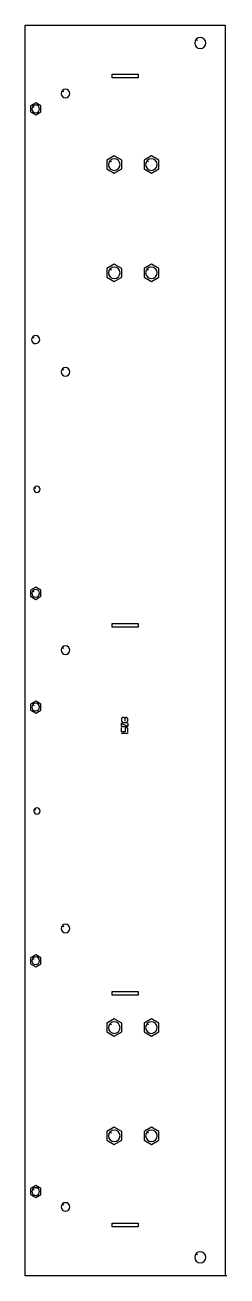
# Model space of a CAD drawing. Extents: x 1164 to 1489, y 188 to 2210.
import ezdxf

# ---------------------------------------------------------------- set-up
doc = ezdxf.new("R2010")
doc.units = 0

msp = doc.modelspace()

# ---------------------------------------------------------------- linework, layer by layer
for p, q in [((1163.95, 188.05), (1163.95, 2210.15)), ((1163.95, 2210.15), (1486.29, 2210.15)), ((1486.29, 2210.15), (1486.29, 188.1)), ((1441.97, 2185.31), (1439.88, 2187.39)), ((1304.17, 2127.6), (1304.17, 2130.55)), ((1304.17, 2130.55), (1346.07, 2130.55)), ((1304.17, 2124.65), (1304.17, 2127.6)), ((1346.07, 2124.65), (1304.17, 2124.65)), ((1346.07, 2130.55), (1346.07, 2124.65)), ((1226.14, 2102.39), (1224.05, 2104.48)), ((1181, 2084.41), (1172.5, 2079.51)), ((1189.5, 2079.51), (1181, 2084.41)), ((1172.5, 2079.51), (1172.5, 2069.69)), ((1172.5, 2069.69), (1181, 2064.79)), ((1178.67, 2076.86), (1176.58, 2078.95)), ((1181, 2064.79), (1189.5, 2069.69)), ((1189.5, 2069.69), (1189.5, 2079.51)), ((1307.62, 1998.46), (1295.62, 1991.53)), ((1295.62, 1991.53), (1295.62, 1977.67)), ((1303.03, 1989.13), (1300.94, 1991.21)), ((1319.62, 1991.53), (1307.62, 1998.46)), ((1319.62, 1977.67), (1319.62, 1991.53)), ((1367.62, 1998.46), (1355.62, 1991.53)), ((1355.62, 1991.53), (1355.62, 1977.67)), ((1363.03, 1989.13), (1360.94, 1991.21)), ((1379.62, 1991.53), (1367.62, 1998.46)), ((1379.62, 1977.67), (1379.62, 1991.53)), ((1295.62, 1977.67), (1307.62, 1970.74)), ((1307.62, 1970.74), (1319.62, 1977.67)), ((1355.62, 1977.67), (1367.62, 1970.74)), ((1367.62, 1970.74), (1379.62, 1977.67)), ((1307.62, 1823.46), (1295.62, 1816.53)), ((1319.62, 1816.53), (1307.62, 1823.46)), ((1367.62, 1823.46), (1355.62, 1816.53)), ((1379.62, 1816.53), (1367.62, 1823.46)), ((1295.62, 1816.53), (1295.62, 1802.67)), ((1295.62, 1802.67), (1307.62, 1795.74)), ((1303.03, 1814.13), (1300.94, 1816.21)), ((1307.62, 1795.74), (1319.62, 1802.67)), ((1319.62, 1802.67), (1319.62, 1816.53)), ((1355.62, 1816.53), (1355.62, 1802.67)), ((1355.62, 1802.67), (1367.62, 1795.74)), ((1363.03, 1814.13), (1360.94, 1816.21)), ((1367.62, 1795.74), (1379.62, 1802.67)), ((1379.62, 1802.67), (1379.62, 1816.53)), ((1178.49, 1704.04), (1176.4, 1706.13)), ((1226.14, 1652.39), (1224.05, 1654.48)), ((1181.48, 1461.05), (1179.39, 1463.14)), ((1181, 1301.41), (1172.5, 1296.51)), ((1172.5, 1296.51), (1172.5, 1286.69)), ((1178.67, 1293.86), (1176.58, 1295.95)), ((1189.5, 1296.51), (1181, 1301.41)), ((1189.5, 1286.69), (1189.5, 1296.51)), ((1172.5, 1286.69), (1181, 1281.79)), ((1181, 1281.79), (1189.5, 1286.69)), ((1304.17, 1239.6), (1304.17, 1242.55)), ((1304.17, 1242.55), (1346.07, 1242.55)), ((1304.17, 1236.65), (1304.17, 1239.6)), ((1346.07, 1236.65), (1304.17, 1236.65)), ((1346.07, 1242.55), (1346.07, 1236.65)), ((1226.14, 1202.39), (1224.05, 1204.48)), ((1181, 1117.41), (1172.5, 1112.51)), ((1172.5, 1112.51), (1172.5, 1102.69)), ((1189.5, 1112.51), (1181, 1117.41)), ((1189.5, 1102.69), (1189.5, 1112.51)), ((1172.5, 1102.69), (1181, 1097.79)), ((1178.67, 1109.86), (1176.58, 1111.95)), ((1181, 1097.79), (1189.5, 1102.69)), ((1320.77, 1090.63), (1319.35, 1089.2)), ((1319.35, 1089.2), (1319.35, 1084.92)), ((1319.35, 1084.92), (1320.77, 1083.49)), ((1319.35, 1081.17), (1320.77, 1082.6)), ((1319.35, 1081.17), (1329.35, 1076.88)), ((1319.35, 1076.88), (1319.35, 1081.17)), ((1320.77, 1075.45), (1319.35, 1076.88)), ((1319.35, 1067.42), (1319.35, 1074.56)), ((1323.63, 1090.63), (1320.77, 1090.63)), ((1320.77, 1082.6), (1327.92, 1082.6)), ((1327.92, 1075.45), (1320.77, 1075.45)), ((1325.06, 1089.2), (1323.63, 1090.63)), ((1326.49, 1090.63), (1325.06, 1089.2)), ((1325.06, 1084.92), (1325.06, 1089.2)), ((1326.49, 1074.56), (1325.06, 1073.13)), ((1325.06, 1073.13), (1325.06, 1067.42)), ((1327.92, 1090.63), (1326.49, 1090.63)), ((1327.92, 1074.56), (1326.49, 1074.56)), ((1329.35, 1089.2), (1327.92, 1090.63)), ((1327.92, 1083.49), (1329.35, 1084.92)), ((1327.92, 1082.6), (1329.35, 1081.17)), ((1329.35, 1076.88), (1327.92, 1075.45)), ((1329.35, 1073.13), (1327.92, 1074.56)), ((1329.35, 1084.92), (1329.35, 1089.2)), ((1329.35, 1081.17), (1329.35, 1076.88)), ((1329.35, 1067.42), (1329.35, 1073.13)), ((1325.06, 1067.42), (1319.35, 1067.42)), ((1320.37, 1064.48), (1319.35, 1065.5)), ((1319.35, 1065.5), (1329.35, 1065.5)), ((1329.35, 1064.48), (1329.35, 1066.53)), ((1181.48, 941.05), (1179.39, 943.14)), ((1226.14, 752.39), (1224.05, 754.48)), ((1181, 707.41), (1172.5, 702.51)), ((1172.5, 702.51), (1172.5, 692.69)), ((1172.5, 692.69), (1181, 687.79)), ((1178.67, 699.86), (1176.58, 701.95)), ((1189.5, 702.51), (1181, 707.41)), ((1181, 687.79), (1189.5, 692.69)), ((1189.5, 692.69), (1189.5, 702.51)), ((1304.17, 645.1), (1304.17, 648.05)), ((1304.17, 648.05), (1346.07, 648.05)), ((1346.07, 648.05), (1346.07, 642.15)), ((1304.17, 642.15), (1304.17, 645.1)), ((1346.07, 642.15), (1304.17, 642.15)), ((1307.62, 603.46), (1295.62, 596.53)), ((1295.62, 596.53), (1295.62, 582.67)), ((1303.03, 594.13), (1300.94, 596.21)), ((1319.62, 596.53), (1307.62, 603.46)), ((1319.62, 582.67), (1319.62, 596.53)), ((1367.62, 603.46), (1355.62, 596.53)), ((1355.62, 596.53), (1355.62, 582.67)), ((1363.03, 594.13), (1360.94, 596.21)), ((1379.62, 596.53), (1367.62, 603.46)), ((1379.62, 582.67), (1379.62, 596.53)), ((1295.62, 582.67), (1307.62, 575.74)), ((1307.62, 575.74), (1319.62, 582.67)), ((1355.62, 582.67), (1367.62, 575.74)), ((1367.62, 575.74), (1379.62, 582.67)), ((1307.62, 428.46), (1295.62, 421.53)), ((1319.62, 421.53), (1307.62, 428.46)), ((1367.62, 428.46), (1355.62, 421.53)), ((1379.62, 421.53), (1367.62, 428.46)), ((1295.62, 421.53), (1295.62, 407.67)), ((1295.62, 407.67), (1307.62, 400.74)), ((1303.03, 419.13), (1300.94, 421.21)), ((1307.62, 400.74), (1319.62, 407.67)), ((1319.62, 407.67), (1319.62, 421.53)), ((1355.62, 421.53), (1355.62, 407.67)), ((1355.62, 407.67), (1367.62, 400.74)), ((1363.03, 419.13), (1360.94, 421.21)), ((1367.62, 400.74), (1379.62, 407.67)), ((1379.62, 407.67), (1379.62, 421.53)), ((1181, 334.41), (1172.5, 329.51)), ((1172.5, 329.51), (1172.5, 319.69)), ((1178.67, 326.86), (1176.58, 328.95)), ((1189.5, 329.51), (1181, 334.41)), ((1189.5, 319.69), (1189.5, 329.51)), ((1172.5, 319.69), (1181, 314.79)), ((1181, 314.79), (1189.5, 319.69)), ((1226.14, 302.39), (1224.05, 304.48)), ((1304.17, 270.6), (1304.17, 273.55)), ((1304.17, 273.55), (1346.07, 273.55)), ((1304.17, 267.65), (1304.17, 270.6)), ((1346.07, 267.65), (1304.17, 267.65)), ((1346.07, 273.55), (1346.07, 267.65)), ((1441.97, 222.31), (1439.88, 224.39)), ((1486.24, 188.05), (1163.95, 188.05)), ((1489.24, 188.05), (1486.24, 188.05))]:
    msp.add_line(p, q)
for centre, radius, start, end in [((1446.24, 2181.1), 8.95, 135.31705, 134.95471), ((1229, 2099.6), 6.95, 135.408, 135), ((1181, 2074.6), 6.2, 135.45731, 135), ((1307.62, 1984.6), 9.4, 135.30178, 134.95689), ((1367.62, 1984.6), 9.4, 135.30178, 134.95689), ((1307.62, 1809.6), 9.4, 135.30178, 134.95689), ((1367.62, 1809.6), 9.4, 135.30178, 134.95689), ((1181, 1701.6), 6.46, 135.43928, 135), ((1229, 1649.6), 6.95, 135.408, 135), ((1183, 1459.6), 5.06, 135.56092, 135), ((1181, 1291.6), 6.2, 135.45731, 135), ((1229, 1199.6), 6.95, 135.408, 135), ((1181, 1107.6), 6.2, 135.45731, 135), ((1183, 939.6), 5.06, 135.56092, 135), ((1229, 749.6), 6.95, 135.408, 135), ((1181, 697.6), 6.2, 135.45731, 135), ((1307.62, 589.6), 9.4, 135.30178, 134.95689), ((1367.62, 589.6), 9.4, 135.30178, 134.95689), ((1307.62, 414.6), 9.4, 135.30178, 134.95689), ((1367.62, 414.6), 9.4, 135.30178, 134.95689), ((1181, 324.6), 6.2, 135.45731, 135), ((1229, 299.6), 6.95, 135.408, 135), ((1446.24, 218.1), 8.95, 135.31705, 134.95471)]:
    msp.add_arc(centre, radius, start, end)

doc.saveas('drawing.dxf')
